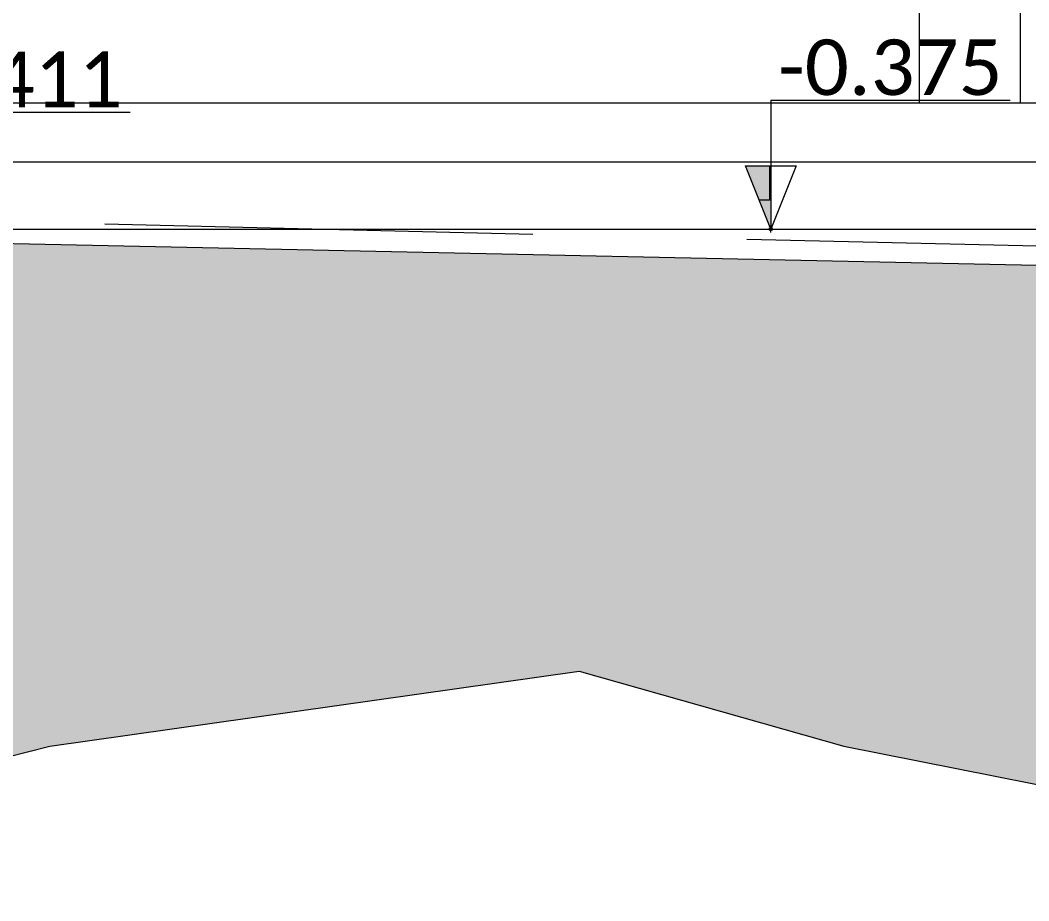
# Model space of a CAD drawing. Header units: metres. Extents: x -197 to 1099, y -24 to 14.
# Drawn here: x 715.352 to 718.343, y -2.368 to 0.245 of the extents above; entities that cross this region are included whole.
import ezdxf
from ezdxf.enums import TextEntityAlignment as Align

# ---------------------------------------------------------------- set-up
doc = ezdxf.new("R2010")
doc.units = ezdxf.units.M
doc.header["$LTSCALE"] = 0.001
doc.header["$PDMODE"] = 34
doc.header["$PDSIZE"] = 0.01
doc.linetypes.add('HIDDENX2', pattern=[19.05, 12.7, -6.35])
doc.layers.get('0').update_dxf_attribs({"lineweight": 13, "true_color": 0x000000})
for name, color, linetype, lineweight, true_color in [('Jach-Anotaciones-CalidaddeLínea  0.13', 7, 'Continuous', 13, 0x000000), ('Jach-Anotaciones-Hatch-Lum80%', 250, 'Continuous', 13, 0x333333), ('JACH-Anotaciones-Textos-Lum75% @ 0.075', 7, 'Continuous', 13, 0x404040), ('JACH-Arq-Lineas-Proyeccion', 250, 'HIDDENX2', 13, 0x333333)]:
    doc.layers.add(name, color=color, linetype=linetype, lineweight=lineweight, true_color=true_color)
doc.styles.add('02a-Calibri-JACH(1.8mm)', font='calibri.ttf', dxfattribs={"height": 2.2})
pattern_1 = [(0, (169.421, 45.032), (0, 6.985), [5.08, -1.905]), (90, (169.421, 45.032), (-6.985, 4e-16), [5.08, -1.905])]

# ---------------------------------------------------------------- blocks, each defined once
blk = doc.blocks.new('*U509')
at = {"lineweight": 0, "ltscale": 100}
h = blk.add_hatch(dxfattribs=at)
h.set_pattern_fill('ANGLE', color=256)
h.set_pattern_definition(pattern_1)
h.paths.add_polyline_path([(0, 2.5), (0, 0), (1, 2.5)])
h = blk.add_hatch(color=256, dxfattribs=at)
h.dxf.hatch_style = 1
h.paths.add_polyline_path([(0, 2.5), (0, 0), (1, 2.5)])
for points in [[(0, 5.099), (-9.466, 5.099)], [(0, 5.099), (0, 1.25)]]:
    blk.add_lwpolyline(points, dxfattribs=at)
for points in [[(0, 0), (1, 2.5), (-1, 2.5)], [(0, 2.5), (0, 0), (1, 2.5)]]:
    blk.add_lwpolyline(points, close=True, dxfattribs=at)
blk.add_point((0, 0), dxfattribs=at)
at = {"lineweight": 0, "ltscale": 100, "style": '02a-Calibri-JACH(1.8mm)'}
blk.add_attdef('ALT', text='', height=2.2, dxfattribs=at).set_placement((-4.733, 6.401), align=Align.MIDDLE_CENTER)
blk = doc.blocks.new('*U510')
at = {"lineweight": 0, "ltscale": 100}
h = blk.add_hatch(dxfattribs=at)
h.set_pattern_fill('ANGLE', color=256)
h.set_pattern_definition(pattern_1)
h.paths.add_polyline_path([(0, 2.5), (0, 0), (1, 2.5)])
h = blk.add_hatch(color=256, dxfattribs=at)
h.dxf.hatch_style = 1
h.paths.add_polyline_path([(0, 2.5), (0, 0), (1, 2.5)])
for points in [[(0, 5.099), (-9.466, 5.099)], [(0, 5.099), (0, 1.25)]]:
    blk.add_lwpolyline(points, dxfattribs=at)
for points in [[(0, 0), (1, 2.5), (-1, 2.5)], [(0, 2.5), (0, 0), (1, 2.5)]]:
    blk.add_lwpolyline(points, close=True, dxfattribs=at)
blk.add_point((0, 0), dxfattribs=at)
at = {"lineweight": 0, "ltscale": 100, "style": '02a-Calibri-JACH(1.8mm)'}
blk.add_attdef('ALT', text='', height=2.2, dxfattribs=at).set_placement((-4.733, 6.401), align=Align.MIDDLE_CENTER)

msp = doc.modelspace()

# ---------------------------------------------------------------- hatches: boundary and pattern name
at = {"layer": 'Jach-Anotaciones-Hatch-Lum80%', "ltscale": 100}
h = msp.add_hatch(dxfattribs=at)
h.set_pattern_fill('EARTH', color=256, scale=0.03, angle=45, double=1)
h.set_pattern_definition([(45, (589.4147, 0), (0, 0.26940768), [0.1905, -0.1905]), (45, (589.36419, 0.05051), (0, 0.26940768), [0.1905, -0.1905]), (45, (589.31367, 0.10103), (0, 0.26940768), [0.1905, -0.1905]), (135, (589.31367, 0.1347), (-0.26940768, 0), [0.1905, -0.1905]), (135, (589.36419, 0.18522), (-0.26940768, 0), [0.1905, -0.1905]), (135, (589.4147, 0.23573), (-0.26940768, 0), [0.1905, -0.1905])])
h.paths.add_polyline_path([(723.41924, -0.77512), (721.54308, -0.55), (714.44456, -0.4), (714.34456, -0.4), (703.60308, -0.20348), (703.60308, -0.025), (700.36698, -0.025), (700.36698, -0.3), (700.21698, -0.3), (699.97318, -0.25507), (699.96233, -0.47192), (700.12869, -0.72492), (700.50118, -0.96346), (700.75433, -1.14778), (701.02195, -1.19116), (701.15937, -1.10441), (701.72715, -0.89479), (702.12858, -1.06827), (702.62403, -1.29235), (703.22302, -1.41897), (703.53494, -1.23887), (703.74378, -1.00694), (704.2971, -1.1732), (704.83233, -1.4009), (705.37841, -1.40812), (705.91003, -1.06116), (706.41271, -1.01417), (706.57907, -1.42981), (707.55805, -1.42984), (708.26688, -1.17684), (709.16072, -1.6929), (709.96298, -1.64308), (710.39696, -1.24912), (712.04874, -1.47951), (713.63336, -2.36754), (715.44013, -1.90873), (717.00994, -1.68672), (717.79484, -1.90873), (719.80894, -2.30834), (721.06775, -1.44991), (722.16366, -1.77552)])

# ---------------------------------------------------------------- linework, layer by layer
at = {"layer": 'Jach-Anotaciones-CalidaddeLínea  0.13', "ltscale": 100}
for points in [[(700.21698, -0.025), (703.60308, -0.025), (703.60308, 0.175), (705.89308, 0.175), (706.69308, 0.175), (706.69308, 0), (721.54308, 0), (721.54072, -0.49994)], [(714.96808, -0.175), (721.24308, -0.175)], [(714.96808, -0.375), (721.24308, -0.375)]]:
    msp.add_lwpolyline(points, dxfattribs=at)
at = {"layer": 'Jach-Anotaciones-CalidaddeLínea  0.13'}
msp.add_lwpolyline([(709.16072, -1.6929), (709.96298, -1.64308), (710.39696, -1.24912), (712.04874, -1.47951), (713.63336, -2.36754), (715.44013, -1.90873), (717.00994, -1.68672), (717.79484, -1.90873), (719.80894, -2.30834), (721.06775, -1.44991), (722.16366, -1.77552), (723.41924, -0.77512), (723.41924, -0.77512), (721.54308, -0.55), (714.44456, -0.4), (714.34456, -0.4), (703.60308, -0.20348)], dxfattribs=at)

# ---------------------------------------------------------------- block references
at = {"layer": 'JACH-Anotaciones-Textos-Lum75% @ 0.075', "ltscale": 100}
ref = msp.add_blockref('*U509', (714.96808, -0.41106), dxfattribs=dict(at, xscale=-0.075, yscale=0.075, zscale=0.075))
ref.add_attrib('ALT', '-0.411', dxfattribs={"layer": '0', "lineweight": 0, "ltscale": 100, "height": 0.165, "style": '02a-Calibri-JACH(1.8mm)'}).set_placement((715.32304, 0.069), align=Align.MIDDLE_CENTER)

# ---------------------------------------------------------------- next in the draw order: wipeouts: each hides what was drawn before it
at = {"ltscale": 100}
msp.add_wipeout([(718.01808, 0), (718.31808, 0), (718.31808, 0.30002), (718.01808, 0.30002)], dxfattribs=at).dxf.layer = 'Jach-Anotaciones-CalidaddeLínea  0.13'

# ---------------------------------------------------------------- next in the draw order: linework, layer by layer
at = {"layer": 'Jach-Anotaciones-CalidaddeLínea  0.13', "ltscale": 100}
msp.add_lwpolyline([(718.01808, 0), (718.31808, 0), (718.31808, 0.30002), (718.01808, 0.30002)], close=True, dxfattribs=at)
at = {"layer": 'JACH-Arq-Lineas-Proyeccion', "ltscale": 100}
msp.add_lwpolyline([(700.36698, 0), (721.54308, -0.5)], dxfattribs=at)

# ---------------------------------------------------------------- next in the draw order: block references
at = {"layer": 'JACH-Anotaciones-Textos-Lum75% @ 0.075', "ltscale": 100}
ref = msp.add_blockref('*U510', (717.57773, -0.375), dxfattribs=dict(at, xscale=-0.075, yscale=0.075, zscale=0.075))
ref.add_attrib('ALT', '-0.375', dxfattribs={"layer": '0', "lineweight": 0, "ltscale": 100, "height": 0.165, "style": '02a-Calibri-JACH(1.8mm)'}).set_placement((717.93269, 0.10506), align=Align.MIDDLE_CENTER)

doc.saveas('drawing.dxf')
